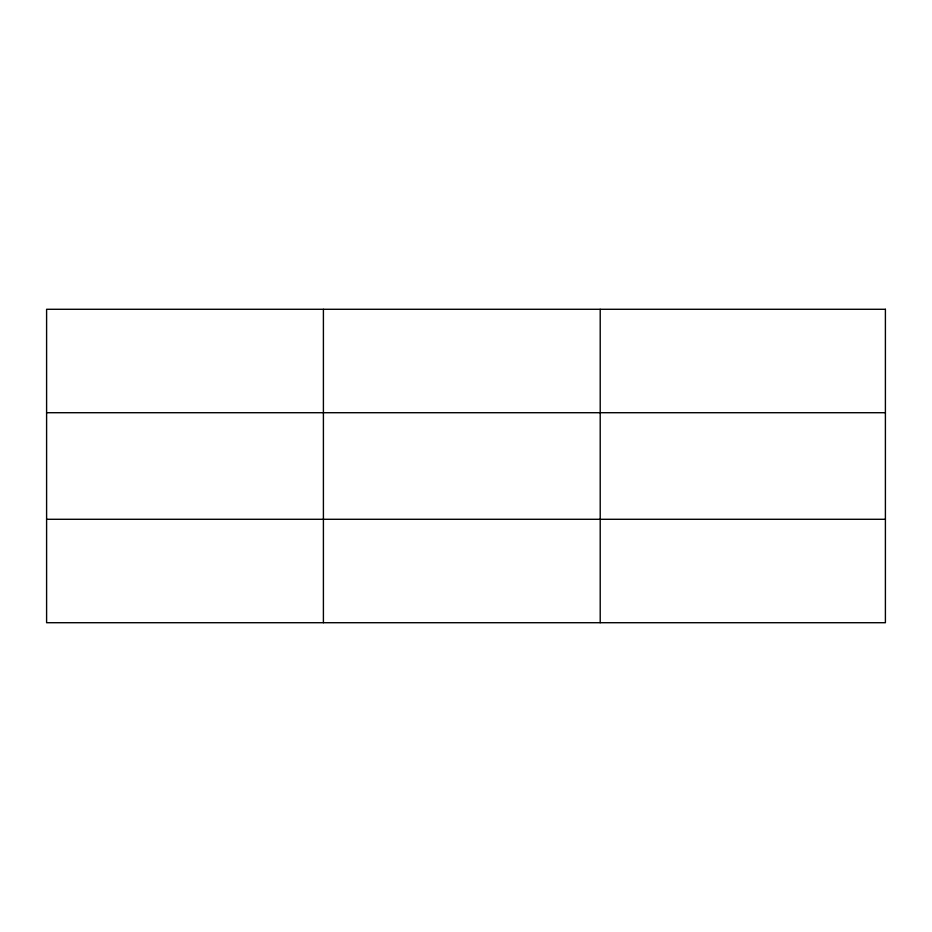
<?xml version="1.0" encoding="UTF-8"?>
<svg xmlns="http://www.w3.org/2000/svg" width="932" height="932" viewBox="0 0 932 932"><rect width="100%" height="100%" fill="white"/><g stroke="black" fill="none" stroke-linecap="round" stroke-linejoin="round"><path stroke-width="1.4" d="M323.404 309.284L323.404 622.716M600.208 309.284L600.208 622.716M46.6 412.713L885.4 412.713M46.6 519.287L885.4 519.287M885.4 309.284L885.4 622.716L46.6 622.716L46.6 309.284L885.4 309.284"/></g></svg>
